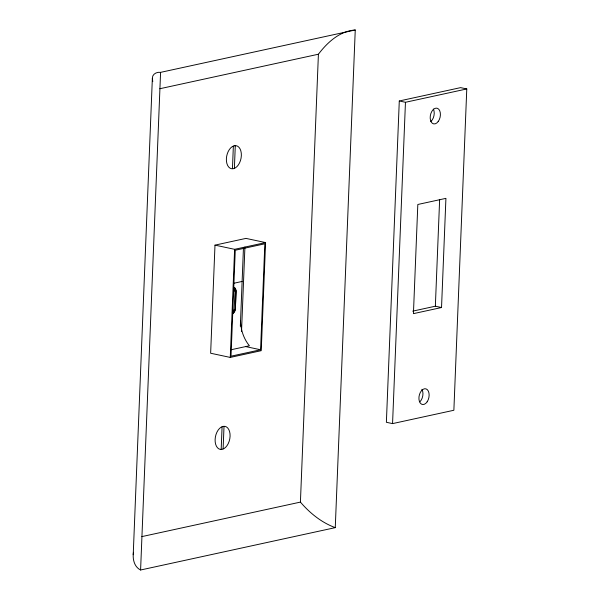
<?xml version="1.0" encoding="UTF-8"?>
<svg xmlns="http://www.w3.org/2000/svg" width="600" height="600" viewBox="0 0 600 600"><rect width="100%" height="100%" fill="white"/><g stroke="black" fill="none" stroke-linecap="round" stroke-linejoin="round"><path stroke-width="0.9" d="M240.337 326.25L243.458 247.763M133.222 554.707L152.355 78.345C152.183 74.025 156.78 71.767 160.583 72.36L355.252 30L335.265 527.64L140.595 570C134.115 566.888 132.45 558.817 133.462 552.293M140.595 570L160.583 72.36M214.987 245.13L210.645 353.235L230.265 357.42L261.24 350.678L265.575 242.58L245.962 238.395L214.987 245.13L234.608 249.322L265.575 242.58M221.175 449.362L222.083 426.787M232.447 168.705L233.355 146.137M223.11 448.935L224.017 426.368M234.382 168.285L235.29 145.718M230.265 357.42L234.608 249.322M241.522 331.635L244.92 247.05M260.58 349.763L264.84 243.803L235.26 250.237L231.007 356.197L260.58 349.763L245.423 346.53M335.265 527.64C321.57 522.607 309.832 513.105 300.42 502.103L318.413 54.225C327.315 42.457 339.803 30.938 355.252 30M399.285 100.972L386.377 422.287L392.558 423.607L453.87 410.265L466.778 88.95L460.597 87.63L399.285 100.972L405.457 102.292L466.778 88.95M392.558 423.607L405.457 102.292M412.695 311.145L435.353 306.21L439.627 199.845M441.533 307.53L445.92 198.36L417.817 204.48L413.43 313.642L441.533 307.53L435.353 306.21M234.15 309.825L232.335 312.382A3.952 2.438 -77.9 0 0 234.135 309.817L235.005 292.245L234.757 290.34L233.347 288.907A3.848 2.37 -77.9 0 1 234.952 291.188M159.825 88.733L318.413 54.225M234.12 283.192L242.123 281.445M230.737 349.83L249.413 345.765A31.845 24.157 77.7 0 1 240.57 320.745M141.84 536.61L300.42 502.103M233.685 287.272L235.2 288.322L236.01 290.543L235.388 309.015L234.63 311.452L232.515 313.92A5.617 3.465 -77.9 0 0 235.373 309.015L236.062 291.907A5.52 3.405 -77.9 0 0 233.67 287.272M152.767 81.615L152.355 78.345M421.897 389.317A8.025 4.95 -78 0 1 419.82 401.857M433.365 109.065A8.025 4.95 -78 0 1 430.785 121.53M234.33 145.733L232.38 146.542A11.752 7.245 -78 0 0 226.38 158.843A11.752 7.245 -78 0 0 231.487 168.72L233.407 168.69L235.358 167.88A11.752 7.245 -78 0 0 241.358 155.58A11.752 7.245 -78 0 0 236.25 145.703L234.33 145.733M223.058 426.382L221.108 427.192A11.752 7.245 -78 0 0 215.115 439.493A11.752 7.245 -78 0 0 220.215 449.377L222.135 449.347L224.093 448.53A11.752 7.245 -78 0 0 230.085 436.237A11.752 7.245 -78 0 0 224.978 426.353L223.058 426.382M438.165 121.575A8.025 4.95 -78 0 0 437.543 108.368A8.025 4.95 -78 0 0 430.192 118.17A8.025 4.95 -78 0 0 438.165 121.575M427.155 401.805A8.025 4.95 -78 0 0 425.97 388.86A8.025 4.95 -78 0 0 418.957 399.248A8.025 4.95 -78 0 0 427.155 401.805"/></g></svg>
